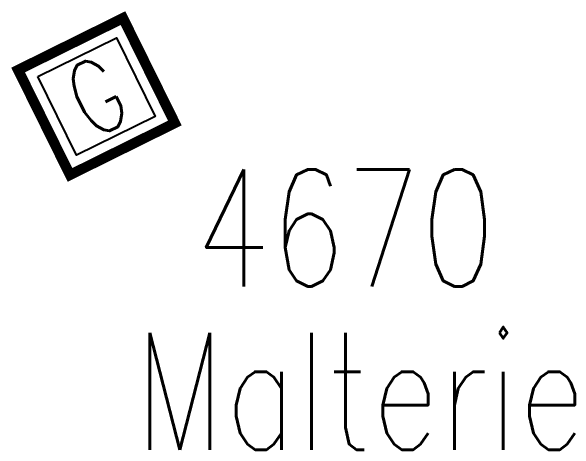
# Model space of a CAD drawing. Header units: millimetres. Extents: x 104990 to 105458, y 137048 to 137951.
# Drawn here: x 105363.35 to 105382.61, y 137047.64 to 137062.63 of the extents above; entities that cross this region are included whole.
import ezdxf
from ezdxf.enums import TextEntityAlignment as Align

# ---------------------------------------------------------------- set-up
doc = ezdxf.new("R2010")
doc.units = ezdxf.units.MM
doc.header["$LTSCALE"] = 0.3
doc.header["$MEASUREMENT"] = 0
doc.layers.get('0').update_dxf_attribs({"linetype": 'CONTINUOUS'})
doc.layers.add('G_210', color=7, linetype='CONTINUOUS')
doc.styles.add('G_ROMANS', font='ROMANS.SHX', dxfattribs={"width": 0.75})

# ---------------------------------------------------------------- blocks, each defined once
blk = doc.blocks.new('G_210_17')
at = {"color": 0, "linetype": 'Continuous', "const_width": 0.35, "flags": 128}
blk.add_lwpolyline([(2, 2), (2, -2), (-2, -2), (-2, 2)], close=True, dxfattribs=at)
at = {"color": 0, "linetype": 'Continuous'}
blk.add_lwpolyline([(-1.5, 1.5), (1.5, 1.5), (1.5, -1.5), (-1.5, -1.5)], close=True, dxfattribs=at)
at = {"color": 0, "linetype": 'Continuous', "style": 'G_ROMANS', "width": 0.75}
blk.add_text('G', height=2.5, dxfattribs=at).set_placement((0, 0), align=Align.MIDDLE_CENTER)
for tag, height, p in [('NUM', 4, (0, 14)), ('NOM', 4, (0, 9)), ('BCL', 3, (0, 5))]:
    blk.add_attdef(tag, text='', height=height, dxfattribs=at).set_placement(p, align=Align.MIDDLE)
at = {"color": 0, "linetype": 'Continuous', "style": 'G_ROMANS', "width": 0.75, "flags": 3}
for tag, p in [('DEF_LEG', (0.139, -5.111)), ('DEF_COUP', (0.139, -7.611)), ('DEF_TYPE', (0.139, -10.111))]:
    blk.add_attdef(tag, text='', height=1.2, dxfattribs=at).set_placement(p, align=Align.MIDDLE)

msp = doc.modelspace()

# ---------------------------------------------------------------- block references
at = {"layer": 'G_210'}
ref = msp.add_blockref('G_210_17', (105366.26, 137059.716), dxfattribs=dict(at, rotation=26.3120614920319))
ref.add_attrib('NUM', '4670', dxfattribs={"layer": '0', "color": 0, "linetype": 'Continuous', "height": 4, "style": 'G_ROMANS', "width": 0.75}).set_placement((105374.771, 137055.226), align=Align.MIDDLE)
ref.add_attrib('NOM', 'Malterie', dxfattribs={"layer": '0', "color": 0, "linetype": 'Continuous', "height": 4, "style": 'G_ROMANS', "width": 0.75}).set_placement((105375.282, 137049.74), align=Align.MIDDLE)

doc.saveas('drawing.dxf')
